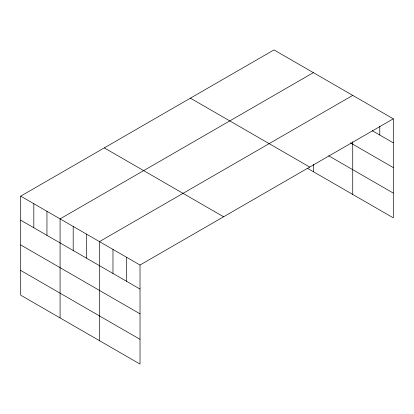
<?xml version="1.0" encoding="UTF-8"?>
<svg xmlns="http://www.w3.org/2000/svg" width="414" height="414" viewBox="0 0 414 414"><rect width="100%" height="100%" fill="white"/><g stroke="black" fill="none" stroke-linecap="round" stroke-linejoin="round"><path stroke-width="0.62" d="M20.7 196.143L140.02 265.032L140.02 364.082L20.7 295.192L20.7 196.143L273.98 49.918L393.3 118.808L393.3 217.857L307.338 168.224M313.357 72.652L60.077 218.877L60.077 317.926M352.733 95.38L99.453 241.61L99.453 340.66M140.02 265.032L393.3 118.808M372.202 130.669L393.3 142.846M350.544 142.913L393.3 167.598M328.669 155.788L393.3 193.1M190.399 98.17L309.719 167.059M104.281 147.891L223.601 216.781M20.7 220.186L140.02 289.075M20.7 244.938L140.02 313.828M20.7 270.44L140.02 339.33M379.778 126.182L379.778 135.042M352.733 141.702L352.733 194.43M313.357 164.275L313.357 171.701M126.498 257.229L126.498 281.272M112.975 249.419L112.975 273.463M86.324 234.034L86.324 258.077M73.2 226.458L73.2 250.501M46.953 211.3L46.953 235.343M33.824 203.724L33.824 227.767"/></g></svg>
